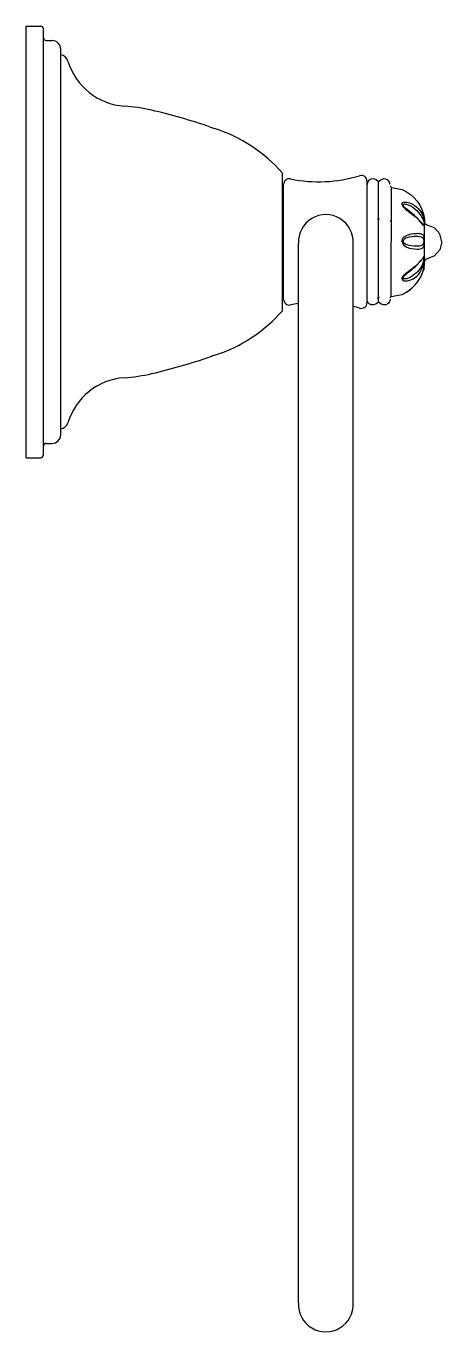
# Model space of a CAD drawing. Extents: x -0.736 to -0.664, y 315.931 to 316.158.
import ezdxf

# ---------------------------------------------------------------- set-up
doc = ezdxf.new("R2010")
doc.units = 0
doc.header["$LTSCALE"] = 0.112
doc.header["$MEASUREMENT"] = 0
doc.linetypes.add('CONTINU', pattern=[0])
doc.layers.get('0').update_dxf_attribs({"linetype": 'CONTINUOUS'})

msp = doc.modelspace()

# ---------------------------------------------------------------- linework, layer by layer
at = {"linetype": 'CONTINU'}
for points in [[(-0.73616, 316.08268), (-0.73616, 316.15768)], [(-0.73616, 316.15768), (-0.73366, 316.15768)], [(-0.73316, 316.08318), (-0.73316, 316.15718)], [(-0.73266, 316.15518), (-0.73166, 316.15518)], [(-0.73016, 316.08668), (-0.73016, 316.15368)], [(-0.69166, 316.10823), (-0.69166, 316.13213)], [(-0.69146, 316.1102), (-0.69146, 316.13016)], [(-0.67626, 316.1311), (-0.67663, 316.13089), (-0.67688, 316.13056), (-0.67697, 316.13015)], [(-0.67696, 316.10963), (-0.67696, 316.13074)], [(-0.67497, 316.13064), (-0.67545, 316.131), (-0.67584, 316.13114), (-0.67626, 316.1311)], [(-0.67368, 316.1311), (-0.67411, 316.13114), (-0.6745, 316.13099), (-0.67497, 316.13064)], [(-0.67497, 316.10972), (-0.67497, 316.13064)], [(-0.67297, 316.13015), (-0.67306, 316.13057), (-0.67332, 316.1309), (-0.67368, 316.1311)], [(-0.67297, 316.12988), (-0.67274, 316.12964)], [(-0.67278, 316.11068), (-0.67274, 316.12964)], [(-0.67274, 316.12964), (-0.67088, 316.12929)], [(-0.69166, 316.12898), (-0.69146, 316.12898)], [(-0.67088, 316.12662), (-0.67066, 316.12653)], [(-0.67026, 316.12602), (-0.66983, 316.12552)], [(-0.66742, 316.12549), (-0.66697, 316.12362)], [(-0.66733, 316.12509), (-0.66699, 316.1242)], [(-0.67514, 316.12422), (-0.6748, 316.12422)], [(-0.67297, 316.12389), (-0.67275, 316.12381)], [(-0.66792, 316.12395), (-0.66699, 316.12302)], [(-0.66746, 316.12349), (-0.66724, 316.12312)], [(-0.66724, 316.12312), (-0.66699, 316.12302)], [(-0.66699, 316.1242), (-0.66697, 316.12362)], [(-0.66697, 316.12362), (-0.66697, 316.12339)], [(-0.66697, 316.11678), (-0.66697, 316.12362)], [(-0.66397, 316.12018), (-0.66432, 316.12156), (-0.66523, 316.1226), (-0.66654, 316.12312)], [(-0.67088, 316.12017), (-0.67066, 316.12022)], [(-0.66397, 316.12018), (-0.66432, 316.1188), (-0.66523, 316.11776), (-0.66654, 316.11724)], [(-0.68886, 315.93578), (-0.68886, 316.11992)], [(-0.67938, 315.93578), (-0.67938, 316.11992)], [(-0.66707, 316.11565), (-0.66718, 316.11523)], [(-0.6671, 316.11718), (-0.66697, 316.11736)], [(-0.66699, 316.11616), (-0.66697, 316.11678)], [(-0.66697, 316.11678), (-0.66691, 316.11697)], [(-0.67088, 316.11373), (-0.67066, 316.11388)], [(-0.69166, 316.11138), (-0.69146, 316.11138)], [(-0.67278, 316.11068), (-0.67088, 316.11107)], [(-0.67497, 316.10972), (-0.67545, 316.10936), (-0.67584, 316.10922), (-0.67626, 316.10926)], [(-0.67514, 316.11043), (-0.6748, 316.1106)], [(-0.67368, 316.10926), (-0.67411, 316.10923), (-0.6745, 316.10937), (-0.67497, 316.10972)], [(-0.67297, 316.11021), (-0.67306, 316.10979), (-0.67332, 316.10946), (-0.67368, 316.10926)], [(-0.67297, 316.11048), (-0.67278, 316.11068)], [(-0.73266, 316.08518), (-0.73166, 316.08518)], [(-0.73616, 316.08268), (-0.73366, 316.08268)]]:
    msp.add_lwpolyline(points, dxfattribs=at)
for points in [[(-0.73316, 316.15718, 0.414153), (-0.73366, 316.15768)], [(-0.73316, 316.15568, 0.414214), (-0.73266, 316.15518)], [(-0.73016, 316.15368, 0.414254), (-0.73166, 316.15518)], [(-0.7289, 316.15161, 0.300064), (-0.73016, 316.15267)], [(-0.7289, 316.15161, 0.312505), (-0.71911, 316.14378)], [(-0.71438, 316.14307, 0.040037), (-0.71911, 316.14378)], [(-0.70418, 316.14013, 0.026311), (-0.71438, 316.14307)], [(-0.70418, 316.14013, 0.006926), (-0.70343, 316.13988)], [(-0.69166, 316.13213, 0.138094), (-0.70343, 316.13988)], [(-0.69025, 316.13114, 0.12715), (-0.67825, 316.13169)], [(-0.67696, 316.13074, 0.504604), (-0.67825, 316.13169)], [(-0.69025, 316.13114, 0.476415), (-0.69146, 316.13016)], [(-0.67088, 316.12929, -0.262983), (-0.66699, 316.1242)], [(-0.67088, 316.12662), (-0.67085, 316.12686), (-0.67072, 316.12701, -0.157482), (-0.67006, 316.1271, -0.141268), (-0.66838, 316.1263, -0.116251), (-0.66734, 316.1249, -0.104773), (-0.66699, 316.12302)], [(-0.67938, 316.11992, 1.055549), (-0.68886, 316.11992)], [(-0.67088, 316.12662, 0.153541), (-0.6703, 316.12588), (-0.66839, 316.12442), (-0.66699, 316.12302)], [(-0.67066, 316.12653, -0.572005), (-0.67044, 316.12677, -0.10723), (-0.66982, 316.12663, -0.095404), (-0.66834, 316.12563, -0.081181), (-0.66743, 316.12443, -0.144043), (-0.66699, 316.12302)], [(-0.66724, 316.12312), (-0.6682, 316.12429), (-0.66875, 316.12479), (-0.67026, 316.12602, -0.138347), (-0.67066, 316.12653)], [(-0.66654, 316.12312, -0.372174), (-0.66697, 316.12362)], [(-0.67088, 316.12017, -0.316198), (-0.67022, 316.12124, -0.122111), (-0.66838, 316.12167, -0.086202), (-0.66756, 316.12158, -0.154291), (-0.66719, 316.12133, -0.115117), (-0.66704, 316.12095), (-0.6671, 316.12022)], [(-0.67088, 316.12017, 0.236427), (-0.67004, 316.11927, 0.103481), (-0.66826, 316.11894, 0.155929), (-0.66729, 316.11915, 0.173676), (-0.66705, 316.1196), (-0.6671, 316.12022)], [(-0.67066, 316.12022, -0.216982), (-0.67056, 316.12058, -0.137999), (-0.66999, 316.12095, -0.083276), (-0.66834, 316.12117, -0.162176), (-0.66735, 316.12095, -0.242085), (-0.6671, 316.12022)], [(-0.6671, 316.12022, -0.252797), (-0.66739, 316.11962, -0.142603), (-0.66846, 316.11943, -0.085806), (-0.67006, 316.11967, -0.237943), (-0.67066, 316.12022)], [(-0.67088, 316.11373, -0.203792), (-0.67072, 316.11424), (-0.67037, 316.11461), (-0.66838, 316.11616, 0.058217), (-0.66704, 316.11766, -0.303544), (-0.6671, 316.11718)], [(-0.67088, 316.11373, 0.247578), (-0.67055, 316.11344, 0.13895), (-0.66977, 316.11346, 0.124245), (-0.66826, 316.1143, 0.216006), (-0.6671, 316.11718)], [(-0.67088, 316.11107, 0.257926), (-0.66699, 316.11616)], [(-0.67088, 316.11107, 0.125225), (-0.66811, 316.11335, 0.123704), (-0.66699, 316.11616)], [(-0.67066, 316.11388, -0.212054), (-0.67056, 316.11419), (-0.67017, 316.1146, 0.022959), (-0.66834, 316.11613), (-0.6672, 316.11735, -0.254287), (-0.6671, 316.11718)], [(-0.6671, 316.11718, -0.17945), (-0.66846, 316.11476, -0.082282), (-0.66976, 316.1139, -0.100935), (-0.67042, 316.11374, -0.296254), (-0.67066, 316.11388)], [(-0.66654, 316.11724, 0.350595), (-0.66697, 316.11678)], [(-0.69146, 316.1102, 0.476335), (-0.69025, 316.10922)], [(-0.68886, 316.10947, 0.01471), (-0.69025, 316.10922)], [(-0.67825, 316.10867, 0.012176), (-0.67938, 316.10899)], [(-0.67825, 316.10867, 0.505887), (-0.67696, 316.10963)], [(-0.67626, 316.10926), (-0.67661, 316.10945, -0.196905), (-0.67697, 316.11012)], [(-0.70343, 316.10048, 0.138093), (-0.69166, 316.10823)], [(-0.71434, 316.0973, 0.026311), (-0.70418, 316.10023)], [(-0.70343, 316.10048, 0.006555), (-0.70418, 316.10023)], [(-0.71913, 316.09658, 0.312498), (-0.7289, 316.08875)], [(-0.71913, 316.09658, 0.040428), (-0.71434, 316.0973)], [(-0.73016, 316.08769, 0.299388), (-0.7289, 316.08875)], [(-0.73166, 316.08518, 0.41424), (-0.73016, 316.08668)], [(-0.73266, 316.08518, 0.416739), (-0.73316, 316.08468)], [(-0.73366, 316.08268, 0.41422), (-0.73316, 316.08318)], [(-0.68886, 315.93578, 1.055545), (-0.67938, 315.93578)]]:
    msp.add_lwpolyline(points, format="xyb", dxfattribs=at)

doc.saveas('drawing.dxf')
